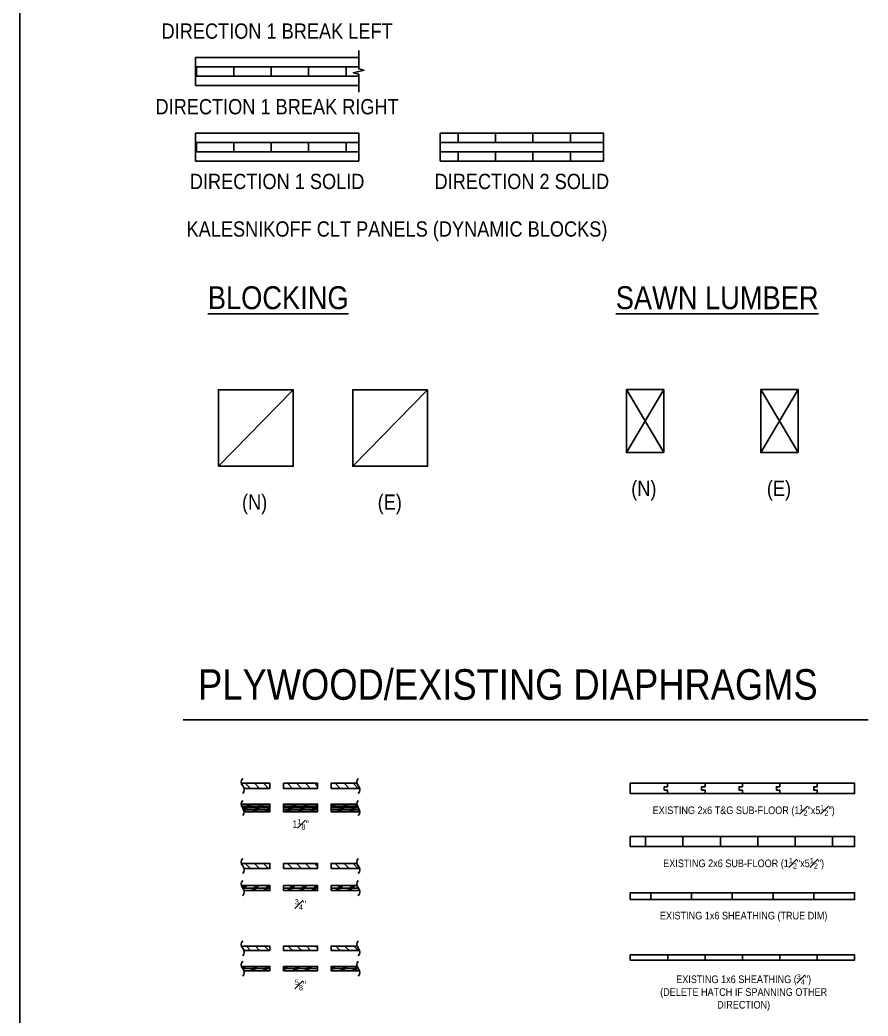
# Model space of a CAD drawing. Header units: inches. Extents: x -2661 to 42767, y -1222 to 9099.
# Drawn here: x 1745 to 1869.8, y 1654.4 to 1801 of the extents above; entities that cross this region are included whole.
import ezdxf
from ezdxf.enums import TextEntityAlignment as Align

# ---------------------------------------------------------------- set-up
doc = ezdxf.new("R2010")
doc.units = ezdxf.units.IN
doc.header["$LTSCALE"] = 12
doc.header["$MEASUREMENT"] = 0
doc.layers.get('0').update_dxf_attribs({"linetype": 'CONTINUOUS'})
doc.layers.add('NON-PLOT', color=253, linetype='CONTINUOUS', plot=False)
doc.layers.add('S-ANNO-NONPLOT', color=253, linetype='CONTINUOUS', plot=False, transparency=0.5)
for name, color, linetype in [('S-ANNO-NOTE', 4, 'CONTINUOUS'), ('S-BREAK', 2, 'CONTINUOUS'), ('S-EXISTING', 1, 'CONTINUOUS'), ('S-WOOD', 3, 'CONTINUOUS')]:
    doc.layers.add(name, color=color, linetype=linetype)
doc.styles.add('Arial', font='arial.ttf', dxfattribs={"width": 0.85})
pattern_1 = [(45, (48, -523.5404), (-0.8838835, 0.8838835), []), (45, (47.8895, -523.43), (-0.8838835, 0.8838835), []), (45, (47.779, -523.3195), (-0.8838835, 0.8838835), [])]
pattern_2 = [(90, (0, 11), (-5.5, 0), [])]
pattern_3 = [(45, (-5e-13, -754.6812), (-0.8838835, 0.8838835), []), (45, (-0.1105, -754.5707), (-0.8838835, 0.8838835), []), (45, (-0.221, -754.4602), (-0.8838835, 0.8838835), [])]

# ---------------------------------------------------------------- blocks, each defined once
blk = doc.blocks.new('*U1142')
blk.add_lwpolyline([(5.5, -9.25), (0, -9.25), (0, 0), (5.5, 0)], close=True)
at = {"layer": 'S-WOOD', "color": 2}
for p, q in [((5.5, -9.25), (0, 0)), ((5.5, 0), (0, -9.25))]:
    blk.add_line(p, q, dxfattribs=at)
blk = doc.blocks.new('*U1159')
at = {"layer": 'S-WOOD', "color": 1}
for p, q in [((5.5, -9.25), (0, 0)), ((5.5, 0), (0, -9.25))]:
    blk.add_line(p, q, dxfattribs=at)
at = {"layer": 'S-WOOD', "color": 2}
blk.add_lwpolyline([(5.5, -9.25), (0, -9.25), (0, 0), (5.5, 0)], close=True, dxfattribs=at)
blk = doc.blocks.new('*U289')
at = {"color": 0}
blk.add_line((0, 11.25), (11, 0), dxfattribs=at)
blk.add_lwpolyline([(0, 11.25), (0, 0), (11, 0), (11, 11.25)], close=True)
blk = doc.blocks.new('*U291')
at = {"layer": 'S-WOOD', "color": 1}
blk.add_line((0, 11), (11.25, 0), dxfattribs=at)
blk.add_lwpolyline([(0, 11), (0, 0), (11.25, 0), (11.25, 11)], close=True, dxfattribs=at)
blk = doc.blocks.new('*U1088')
at = {"layer": 'S-WOOD'}
h = blk.add_hatch(dxfattribs=at)
h.set_pattern_fill('ANSI31', color=256, scale=44, angle=45)
h.set_pattern_definition(pattern_2)
h.paths.add_polyline_path([(0, 2.75), (24, 2.75), (24, 1.375), (0, 1.375)])
for p, q in [((0, 4.125), (24, 4.125)), ((0, 1.375), (24, 1.375))]:
    blk.add_line(p, q, dxfattribs=at)
for points in [[(24, 2.75), (24, 4.125), (0, 4.125), (0, 2.75)], [(0, 2.75), (24, 2.75), (24, 1.375), (0, 1.375)], [(0, 1.375), (0, 0), (24, 0), (24, 1.375)]]:
    blk.add_lwpolyline(points, close=True, dxfattribs=at)
blk = doc.blocks.new('*U1087')
at = {"layer": 'S-WOOD'}
h = blk.add_hatch(dxfattribs=at)
h.set_pattern_fill('ANSI31', color=256, scale=44, angle=45)
h.set_pattern_definition(pattern_2)
h.paths.add_polyline_path([(0, 4.125), (24, 4.125), (24, 2.75), (0, 2.75)])
h = blk.add_hatch(dxfattribs=at)
h.set_pattern_fill('ANSI31', color=256, scale=44, angle=45)
h.set_pattern_definition(pattern_2)
h.paths.add_polyline_path([(0, 1.375), (24, 1.375), (24, 0), (0, 0)])
at = {"layer": 'NON-PLOT'}
for points in [[(0, 4.125), (24, 4.125), (24, 2.75), (0, 2.75)], [(0, 1.375), (24, 1.375), (24, 0), (0, 0)]]:
    blk.add_lwpolyline(points, close=True, dxfattribs=at)
at = {"layer": 'S-WOOD'}
for p, q in [((0, 4.125), (24, 4.125)), ((0, 2.75), (24, 2.75)), ((0, 1.375), (24, 1.375))]:
    blk.add_line(p, q, dxfattribs=at)
blk.add_lwpolyline([(0, 4.125), (24, 4.125), (24, 0), (0, 0)], close=True, dxfattribs=at)
blk = doc.blocks.new('*U1106')
at = {"color": 0, "linetype": 'ByBlock'}
blk.add_lwpolyline([(3.06, 0), (0.38, 0), (0.19, -0.78), (-0.19, 0.78), (-0.38, 0), (-3.06, 0)], dxfattribs=at)
blk = doc.blocks.new('*U1135')
at = {"layer": 'S-WOOD'}
h = blk.add_hatch(dxfattribs=at)
h.set_pattern_fill('ANSI31', color=256, scale=44, angle=45)
h.set_pattern_definition(pattern_2)
h.paths.add_polyline_path([(0, 2.75), (24, 2.75), (24, 2.44), (24.78, 2.25), (23.22, 1.87), (24, 1.68), (24, 1.38), (0, 1.38)])
at = {"layer": 'NON-PLOT'}
blk.add_lwpolyline([(0, 2.75), (24, 2.75), (24, 2.44), (24.78, 2.25), (23.22, 1.87), (24, 1.68), (24, 1.38), (0, 1.38)], close=True, dxfattribs=at)
at = {"layer": 'S-WOOD'}
for p, q in [((0, 4.12), (0, 0)), ((24, 4.12), (0, 4.12)), ((0, 2.75), (24, 2.75)), ((0, 1.38), (24, 1.38)), ((0, 0), (24, 0))]:
    blk.add_line(p, q, dxfattribs=at)
at = {"layer": 'S-BREAK', "rotation": 270}
blk.add_blockref('*U1106', (24, 2.06), dxfattribs=at)

msp = doc.modelspace()

# ---------------------------------------------------------------- hatches: boundary and pattern name
at = {"layer": 'S-EXISTING'}
h = msp.add_hatch(dxfattribs=at)
h.set_pattern_fill('ANSI31', color=256, scale=7.5, angle=90, style=0)
h.set_pattern_definition([(135, (1777.6161, 1687.8932), (-0.66291, -0.66291), [])])
h.paths.add_polyline_path([(1778.0186, 1687.89318), (1781.81356, 1687.89318), (1781.81356, 1688.64318), (1777.6063, 1688.64318)])
h = msp.add_hatch(dxfattribs=at)
h.set_pattern_fill('ANSI31', color=256, scale=7.5, angle=90, style=0)
h.set_pattern_definition([(135, (1783.8136, 1687.8932), (-0.66291, -0.66291), [])])
h.paths.add_polyline_path([(1783.81356, 1687.89318), (1788.81356, 1687.89318), (1788.81356, 1688.64318), (1783.81356, 1688.64318)])
h = msp.add_hatch(dxfattribs=at)
h.set_pattern_fill('ANSI31', color=256, scale=7.5, angle=90, style=0)
h.set_pattern_definition([(135, (1790.8136, 1687.8932), (-0.66291, -0.66291), [])])
h.paths.add_polyline_path([(1790.81356, 1687.89318), (1795.01966, 1687.89318), (1794.60736, 1688.64318), (1790.81356, 1688.64318)])
h = msp.add_hatch(dxfattribs=at)
h.set_pattern_fill('LINE', color=256, scale=44, angle=90, style=0)
h.set_pattern_definition([(90, (6171.066, 1373.5623), (-5.5, 3e-16), [])])
h.paths.add_polyline_path([(1834.80817, 1679.33757), (1867.8145, 1679.33757), (1867.8145, 1680.83757), (1834.80817, 1680.83757)])
h = msp.add_hatch(dxfattribs=at)
h.set_pattern_fill('ANSI31', color=256, scale=7.5, angle=90, style=0)
h.set_pattern_definition([(135, (1777.6161, 1676.1036), (-0.66291, -0.66291), [])])
h.paths.add_polyline_path([(1778.0186, 1676.10359), (1781.81356, 1676.10359), (1781.81356, 1676.85359), (1777.6063, 1676.85359)])
h = msp.add_hatch(dxfattribs=at)
h.set_pattern_fill('ANSI31', color=256, scale=7.5, angle=90, style=0)
h.set_pattern_definition([(135, (1783.8136, 1676.1036), (-0.66291, -0.66291), [])])
h.paths.add_polyline_path([(1783.81356, 1676.10359), (1788.81356, 1676.10359), (1788.81356, 1676.85359), (1783.81356, 1676.85359)])
h = msp.add_hatch(dxfattribs=at)
h.set_pattern_fill('ANSI31', color=256, scale=7.5, angle=90, style=0)
h.set_pattern_definition([(135, (1790.8136, 1676.1036), (-0.66291, -0.66291), [])])
h.paths.add_polyline_path([(1790.81356, 1676.10359), (1795.01966, 1676.10359), (1794.60736, 1676.85359), (1790.81356, 1676.85359)])
h = msp.add_hatch(dxfattribs=at)
h.set_pattern_fill('LINE', color=256, scale=48, angle=90, style=0)
h.set_pattern_definition([(90, (1867.8145, 1662.643), (-6, 4e-16), [])])
h.paths.add_polyline_path([(1834.80817, 1671.53195), (1867.8145, 1671.53195), (1867.8145, 1672.53195), (1834.80817, 1672.53195)])
h = msp.add_hatch(dxfattribs=at)
h.set_pattern_fill('ANSI31', color=256, scale=7.5, angle=90, style=0)
h.set_pattern_definition([(135, (1777.649, 1664.064), (-0.66291, -0.66291), [])])
h.paths.add_polyline_path([(1778.00093, 1664.064), (1781.81356, 1664.064), (1781.81356, 1664.689), (1777.62345, 1664.689)])
h = msp.add_hatch(dxfattribs=at)
h.set_pattern_fill('ANSI31', color=256, scale=7.5, angle=90, style=0)
h.set_pattern_definition([(135, (1783.8136, 1664.064), (-0.66291, -0.66291), [])])
h.paths.add_polyline_path([(1783.81356, 1664.064), (1788.81356, 1664.064), (1788.81356, 1664.689), (1783.81356, 1664.689)])
h = msp.add_hatch(dxfattribs=at)
h.set_pattern_fill('ANSI31', color=256, scale=7.5, angle=90, style=0)
h.set_pattern_definition([(135, (1790.8136, 1664.064), (-0.66291, -0.66291), [])])
h.paths.add_polyline_path([(1790.81356, 1664.064), (1795.002, 1664.064), (1794.62452, 1664.689), (1790.81356, 1664.689)])
h = msp.add_hatch(dxfattribs=at)
h.set_pattern_fill('LINE', color=256, scale=44, angle=90, style=0)
h.set_pattern_definition([(90, (1867.8145, 1662.643), (-5.5, 3e-16), [])])
h.paths.add_polyline_path([(1834.80817, 1662.64278), (1867.8145, 1662.64278), (1867.8145, 1663.39278), (1834.80817, 1663.39278)])
at = {"layer": 'S-WOOD'}
h = msp.add_hatch(dxfattribs=at)
h.set_pattern_fill('PLAST', color=1, scale=5, angle=45, style=0)
h.set_pattern_definition(pattern_3)
h.paths.add_polyline_path([(1778.04068, 1684.45568), (1781.81356, 1684.45568), (1781.81356, 1685.58068), (1777.58601, 1685.58068)])
h = msp.add_hatch(dxfattribs=at)
h.set_pattern_fill('PLAST', color=1, scale=5, angle=45, style=0)
h.set_pattern_definition([(45, (48, -511.7508), (-0.8838835, 0.8838835), []), (45, (47.8895, -511.6404), (-0.8838835, 0.8838835), []), (45, (47.779, -511.5299), (-0.8838835, 0.8838835), [])])
h.paths.add_polyline_path([(1783.81356, 1684.45568), (1788.81356, 1684.45568), (1788.81356, 1685.58068), (1783.81356, 1685.58068)])
h = msp.add_hatch(dxfattribs=at)
h.set_pattern_fill('PLAST', color=1, scale=5, angle=45, style=0)
h.set_pattern_definition(pattern_3)
h.paths.add_polyline_path([(1794.58713, 1685.58084), (1790.81356, 1685.58068), (1790.81356, 1684.45568), (1795.04175, 1684.45603)])
h = msp.add_hatch(dxfattribs=at)
h.set_pattern_fill('PLAST', color=1, scale=5, angle=45, style=0)
h.set_pattern_definition(pattern_1)
h.paths.add_polyline_path([(1778.0186, 1672.85359), (1781.81356, 1672.85359), (1781.81356, 1673.60359), (1777.6063, 1673.60359)])
h = msp.add_hatch(dxfattribs=at)
h.set_pattern_fill('PLAST', color=1, scale=5, angle=45, style=0)
h.set_pattern_definition(pattern_1)
h.paths.add_polyline_path([(1783.81356, 1672.85359), (1788.81356, 1672.85359), (1788.81356, 1673.60359), (1783.81356, 1673.60359)])
h = msp.add_hatch(dxfattribs=at)
h.set_pattern_fill('PLAST', color=1, scale=5, angle=45, style=0)
h.set_pattern_definition(pattern_1)
h.paths.add_polyline_path([(1790.81356, 1672.85359), (1795.01966, 1672.85359), (1794.60736, 1673.60359), (1790.81356, 1673.60359)])
h = msp.add_hatch(dxfattribs=at)
h.set_pattern_fill('PLAST', color=1, scale=5, angle=45, style=0)
h.set_pattern_definition([(45, (1777.649, 1661.064), (-0.8839, 0.8839), []), (45, (1777.5385, 1661.1745), (-0.8839, 0.8839), []), (45, (1777.428, 1661.285), (-0.8839, 0.8839), [])])
h.paths.add_polyline_path([(1778.00093, 1661.064), (1781.81356, 1661.064), (1781.81356, 1661.689), (1777.62345, 1661.689)])
h = msp.add_hatch(dxfattribs=at)
h.set_pattern_fill('PLAST', color=1, scale=5, angle=45, style=0)
h.set_pattern_definition([(45, (1783.8136, 1661.064), (-0.88388, 0.88388), []), (45, (1783.7031, 1661.1745), (-0.88388, 0.88388), []), (45, (1783.5926, 1661.285), (-0.88388, 0.88388), [])])
h.paths.add_polyline_path([(1783.81356, 1661.064), (1788.81356, 1661.064), (1788.81356, 1661.689), (1783.81356, 1661.689)])
h = msp.add_hatch(dxfattribs=at)
h.set_pattern_fill('PLAST', color=1, scale=5, angle=45, style=0)
h.set_pattern_definition([(45, (1790.8136, 1661.064), (-0.8839, 0.8839), []), (45, (1790.7031, 1661.1745), (-0.8839, 0.8839), []), (45, (1790.5926, 1661.285), (-0.8839, 0.8839), [])])
h.paths.add_polyline_path([(1790.81356, 1661.064), (1795.002, 1661.064), (1794.62452, 1661.689), (1790.81356, 1661.689)])

# ---------------------------------------------------------------- linework, layer by layer
at = {"layer": 'S-ANNO-NONPLOT'}
msp.add_line((1745.0403, 2012.36325), (1745.0403, 940.00328), dxfattribs=at)
at = {"layer": 'S-ANNO-NOTE', "color": 6}
msp.add_line((1769.0403, 1697.96825), (1869.79205, 1697.96825), dxfattribs=at)
at = {"layer": 'S-BREAK'}
for points in [[(1777.81051, 1687.14317, 0.408464845), (1777.81133, 1688.26817, -0.407414976), (1777.81133, 1689.37427, -2.166216757)], [(1794.81158, 1687.14317, 0.408464845), (1794.81239, 1688.26817, -0.407414976), (1794.81239, 1689.37427, -2.166216757)], [(1777.81051, 1683.89317, 0.408464845), (1777.81133, 1685.01817, -0.407414976), (1777.81133, 1686.12427, -2.166216757)], [(1794.81158, 1683.89317, 0.408464845), (1794.81239, 1685.01817, -0.407414976), (1794.81239, 1686.12427, -2.166216757)], [(1777.81051, 1675.35358, 0.408464845), (1777.81133, 1676.47858, -0.407414976), (1777.81133, 1677.58468, -2.166216757)], [(1794.81158, 1675.35358, 0.408464845), (1794.81239, 1676.47858, -0.407414976), (1794.81239, 1677.58468, -2.166216757)], [(1777.81051, 1672.10358, 0.408464845), (1777.81133, 1673.22858, -0.407414976), (1777.81133, 1674.33468, -2.166216757)], [(1794.81158, 1672.10358, 0.408464845), (1794.81239, 1673.22858, -0.407414976), (1794.81239, 1674.33468, -2.166216757)], [(1777.81051, 1663.2515, 0.408464845), (1777.81133, 1664.3765, -0.407414976), (1777.81133, 1665.48259, -2.166216757)], [(1794.81158, 1663.2515, 0.408464845), (1794.81239, 1664.3765, -0.407414976), (1794.81239, 1665.48259, -2.166216757)], [(1777.81051, 1660.2515, 0.408464845), (1777.81133, 1661.3765, -0.407414976), (1777.81133, 1662.48259, -2.166216757)], [(1794.81158, 1660.2515, 0.408464845), (1794.81239, 1661.3765, -0.407414976), (1794.81239, 1662.48259, -2.166216757)]]:
    msp.add_lwpolyline(points, format="xyb", dxfattribs=at)
at = {"layer": 'S-EXISTING'}
for points in [[(1778.0186, 1687.89318), (1781.81356, 1687.89318), (1781.81356, 1688.64318), (1777.6063, 1688.64318)], [(1783.81356, 1687.89318), (1788.81356, 1687.89318), (1788.81356, 1688.64318), (1783.81356, 1688.64318)], [(1790.81356, 1687.89318), (1795.01966, 1687.89318), (1794.60736, 1688.64318), (1790.81356, 1688.64318)], [(1834.80817, 1687.14318), (1840.30817, 1687.14318), (1840.30817, 1687.64318), (1839.80817, 1687.64318), (1839.80817, 1688.14318), (1840.30817, 1688.14318), (1840.30817, 1688.64318), (1834.80817, 1688.64318)], [(1840.30817, 1687.14318), (1845.80817, 1687.14318), (1845.80817, 1687.64318), (1845.30817, 1687.64318), (1845.30817, 1688.14318), (1845.80817, 1688.14318), (1845.80817, 1688.64318), (1840.30817, 1688.64318), (1840.30817, 1688.14318), (1839.80817, 1688.14318), (1839.80817, 1687.64318), (1840.30817, 1687.64318)], [(1845.80817, 1687.14318), (1851.30817, 1687.14318), (1851.30817, 1687.64318), (1850.80817, 1687.64318), (1850.80817, 1688.14318), (1851.30817, 1688.14318), (1851.30817, 1688.64318), (1845.80817, 1688.64318), (1845.80817, 1688.14318), (1845.30817, 1688.14318), (1845.30817, 1687.64318), (1845.80817, 1687.64318)], [(1851.30817, 1687.14318), (1856.80817, 1687.14318), (1856.80817, 1687.64318), (1856.30817, 1687.64318), (1856.30817, 1688.14318), (1856.80817, 1688.14318), (1856.80817, 1688.64318), (1851.30817, 1688.64318), (1851.30817, 1688.14318), (1850.80817, 1688.14318), (1850.80817, 1687.64318), (1851.30817, 1687.64318)], [(1856.80817, 1687.14318), (1862.30817, 1687.14318), (1862.30817, 1687.64318), (1861.80817, 1687.64318), (1861.80817, 1688.14318), (1862.30817, 1688.14318), (1862.30817, 1688.64318), (1856.80817, 1688.64318), (1856.80817, 1688.14318), (1856.30817, 1688.14318), (1856.30817, 1687.64318), (1856.80817, 1687.64318)], [(1862.30817, 1687.14318), (1867.80817, 1687.14318), (1867.80817, 1688.64318), (1862.30817, 1688.64318), (1862.30817, 1688.14318), (1861.80817, 1688.14318), (1861.80817, 1687.64318), (1862.30817, 1687.64318)], [(1834.80817, 1679.33757), (1867.8145, 1679.33757), (1867.8145, 1680.83757), (1834.80817, 1680.83757)], [(1778.0186, 1676.10359), (1781.81356, 1676.10359), (1781.81356, 1676.85359), (1777.6063, 1676.85359)], [(1783.81356, 1676.10359), (1788.81356, 1676.10359), (1788.81356, 1676.85359), (1783.81356, 1676.85359)], [(1790.81356, 1676.10359), (1795.01966, 1676.10359), (1794.60736, 1676.85359), (1790.81356, 1676.85359)], [(1834.80817, 1671.53195), (1867.8145, 1671.53195), (1867.8145, 1672.53195), (1834.80817, 1672.53195)], [(1778.00093, 1664.064), (1781.81356, 1664.064), (1781.81356, 1664.689), (1777.62345, 1664.689)], [(1783.81356, 1664.064), (1788.81356, 1664.064), (1788.81356, 1664.689), (1783.81356, 1664.689)], [(1790.81356, 1664.064), (1795.002, 1664.064), (1794.62452, 1664.689), (1790.81356, 1664.689)], [(1834.80817, 1662.64278), (1867.8145, 1662.64278), (1867.8145, 1663.39278), (1834.80817, 1663.39278)]]:
    msp.add_lwpolyline(points, close=True, dxfattribs=at)
at = {"layer": 'S-WOOD', "color": 1}
for p, q in [((1777.63414, 1685.29943), (1781.81356, 1685.29943)), ((1777.81132, 1685.01818), (1781.81356, 1685.01818)), ((1777.99, 1684.73693), (1781.81356, 1684.73693)), ((1783.81356, 1685.29943), (1788.81356, 1685.29943)), ((1783.81356, 1685.01818), (1788.81356, 1685.01818)), ((1783.81356, 1684.73693), (1788.81356, 1684.73693)), ((1790.81356, 1685.29943), (1794.63521, 1685.29943)), ((1790.81356, 1685.01818), (1794.81356, 1685.01818)), ((1790.81356, 1684.73693), (1794.99107, 1684.73693)), ((1777.81356, 1673.22859), (1781.81356, 1673.22859)), ((1783.81356, 1673.22859), (1788.81356, 1673.22859)), ((1790.81356, 1673.22859), (1794.81356, 1673.22859)), ((1777.81356, 1661.3765), (1781.81356, 1661.3765)), ((1783.81356, 1661.3765), (1788.81356, 1661.3765)), ((1790.81356, 1661.3765), (1794.81356, 1661.3765))]:
    msp.add_line(p, q, dxfattribs=at)
at = {"layer": 'S-WOOD'}
for points in [[(1778.04068, 1684.45568), (1781.81356, 1684.45568), (1781.81356, 1685.58068), (1777.58601, 1685.58068)], [(1783.81356, 1684.45568), (1788.81356, 1684.45568), (1788.81356, 1685.58068), (1783.81356, 1685.58068)], [(1794.58713, 1685.58084), (1790.81356, 1685.58068), (1790.81356, 1684.45568), (1795.04175, 1684.45603)], [(1778.0186, 1672.85359), (1781.81356, 1672.85359), (1781.81356, 1673.60359), (1777.6063, 1673.60359)], [(1783.81356, 1672.85359), (1788.81356, 1672.85359), (1788.81356, 1673.60359), (1783.81356, 1673.60359)], [(1790.81356, 1672.85359), (1795.01966, 1672.85359), (1794.60736, 1673.60359), (1790.81356, 1673.60359)], [(1778.00093, 1661.064), (1781.81356, 1661.064), (1781.81356, 1661.689), (1777.62345, 1661.689)], [(1783.81356, 1661.064), (1788.81356, 1661.064), (1788.81356, 1661.689), (1783.81356, 1661.689)], [(1790.81356, 1661.064), (1795.002, 1661.064), (1794.62452, 1661.689), (1790.81356, 1661.689)]]:
    msp.add_lwpolyline(points, close=True, dxfattribs=at)

# ---------------------------------------------------------------- block references
for name, p in [('*U1135', (1770.86984, 1791.33897)), ('*U1088', (1770.86984, 1780.21397)), ('*U1087', (1806.86984, 1780.21397))]:
    msp.add_blockref(name, p)
at = {"layer": 'S-EXISTING', "rotation": 270}
msp.add_blockref('*U291', (1793.99729, 1746.55507), dxfattribs=at)
at = {"layer": 'S-EXISTING'}
msp.add_blockref('*U1159', (1853.99729, 1746.57264), dxfattribs=at)
at = {"layer": 'S-WOOD', "color": 2, "xscale": -1, "rotation": 180}
msp.add_blockref('*U289', (1774.24484, 1746.55507), dxfattribs=at)
at = {"layer": 'S-WOOD'}
msp.add_blockref('*U1142', (1834.24484, 1746.57264), dxfattribs=at)

# ---------------------------------------------------------------- texts
at = {"layer": 'S-ANNO-NOTE', "color": 191, "style": 'Arial', "width": 0.85}
for s, p in [('DIRECTION 1 BREAK LEFT', (1782.86984, 1799.33897)), ('DIRECTION 1 BREAK RIGHT', (1782.86984, 1788.21397)), ('DIRECTION 1 SOLID', (1782.86984, 1777.21397)), ('DIRECTION 2 SOLID', (1818.86984, 1777.21397)), ('KALESNIKOFF CLT PANELS (DYNAMIC BLOCKS) ', (1800.86984, 1770.21397)), ('(N)', (1836.80992, 1732.03725)), ('(E)', (1856.68736, 1732.03725)), ('(N)', (1779.56052, 1730.01968)), ('(E)', (1799.43797, 1730.01968))]:
    msp.add_text(s, height=2.25, dxfattribs=at).set_placement(p, align=Align.MIDDLE_CENTER)
at = {"layer": 'S-ANNO-NOTE', "color": 191, "attachment_point": 5, "style": 'Arial'}
for s, insert, char_height, width in [('\\A1;\\pxql;{\\LBLOCKING}', (1808.89499, 1760.08089), 3.375, 72.4355357), ('\\A1;\\pxql;{\\LSAWN LUMBER}', (1868.89499, 1760.07974), 3.375, 72.4355357), ('\\A1;EXISTING 2x6 T&G SUB-FLOOR (1{\\H0.7x;\\S1#2;}"x5{\\H0.7x;\\S1#2;}")', (1851.49099, 1684.61867), 1.125, 34.6600429), ('\\A1;1{\\H0.7x;\\S1#8;}"', (1786.31356, 1682.61642), 1.125, 3.7325198), ('\\A1;EXISTING 2x6 SUB-FLOOR (1{\\H0.7x;\\S1#2;}"x5{\\H0.7x;\\S1#2;}")', (1851.49099, 1676.81306), 1.125, 34.6600429), ('\\A1;{\\H0.7x;\\S3#4;}"', (1786.31356, 1670.82683), 1.125, 3.7325198), ('\\A1;EXISTING 1x6 SHEATHING (TRUE DIM)', (1851.49099, 1669.00745), 1.125, 37.4833314), ('\\A1;{\\H0.7x;\\S5#8;}"', (1786.31356, 1658.97474), 1.125, 3.7325198), ('\\A1;EXISTING 1x6 SHEATHING ({\\H0.7x;\\S3#4;}")\\P(DELETE HATCH IF SPANNING OTHER DIRECTION)', (1851.49099, 1657.87386), 1.125, 24.2229926)]:
    msp.add_mtext(s, dxfattribs=dict(at, insert=insert, char_height=char_height, width=width))
at = {"layer": 'S-ANNO-NOTE', "insert": (1771.24274, 1705.438), "char_height": 4.5, "width": 105.6889676, "attachment_point": 1, "style": 'Arial'}
msp.add_mtext('\\A1;PLYWOOD/EXISTING DIAPHRAGMS', dxfattribs=at)

doc.saveas('drawing.dxf')
